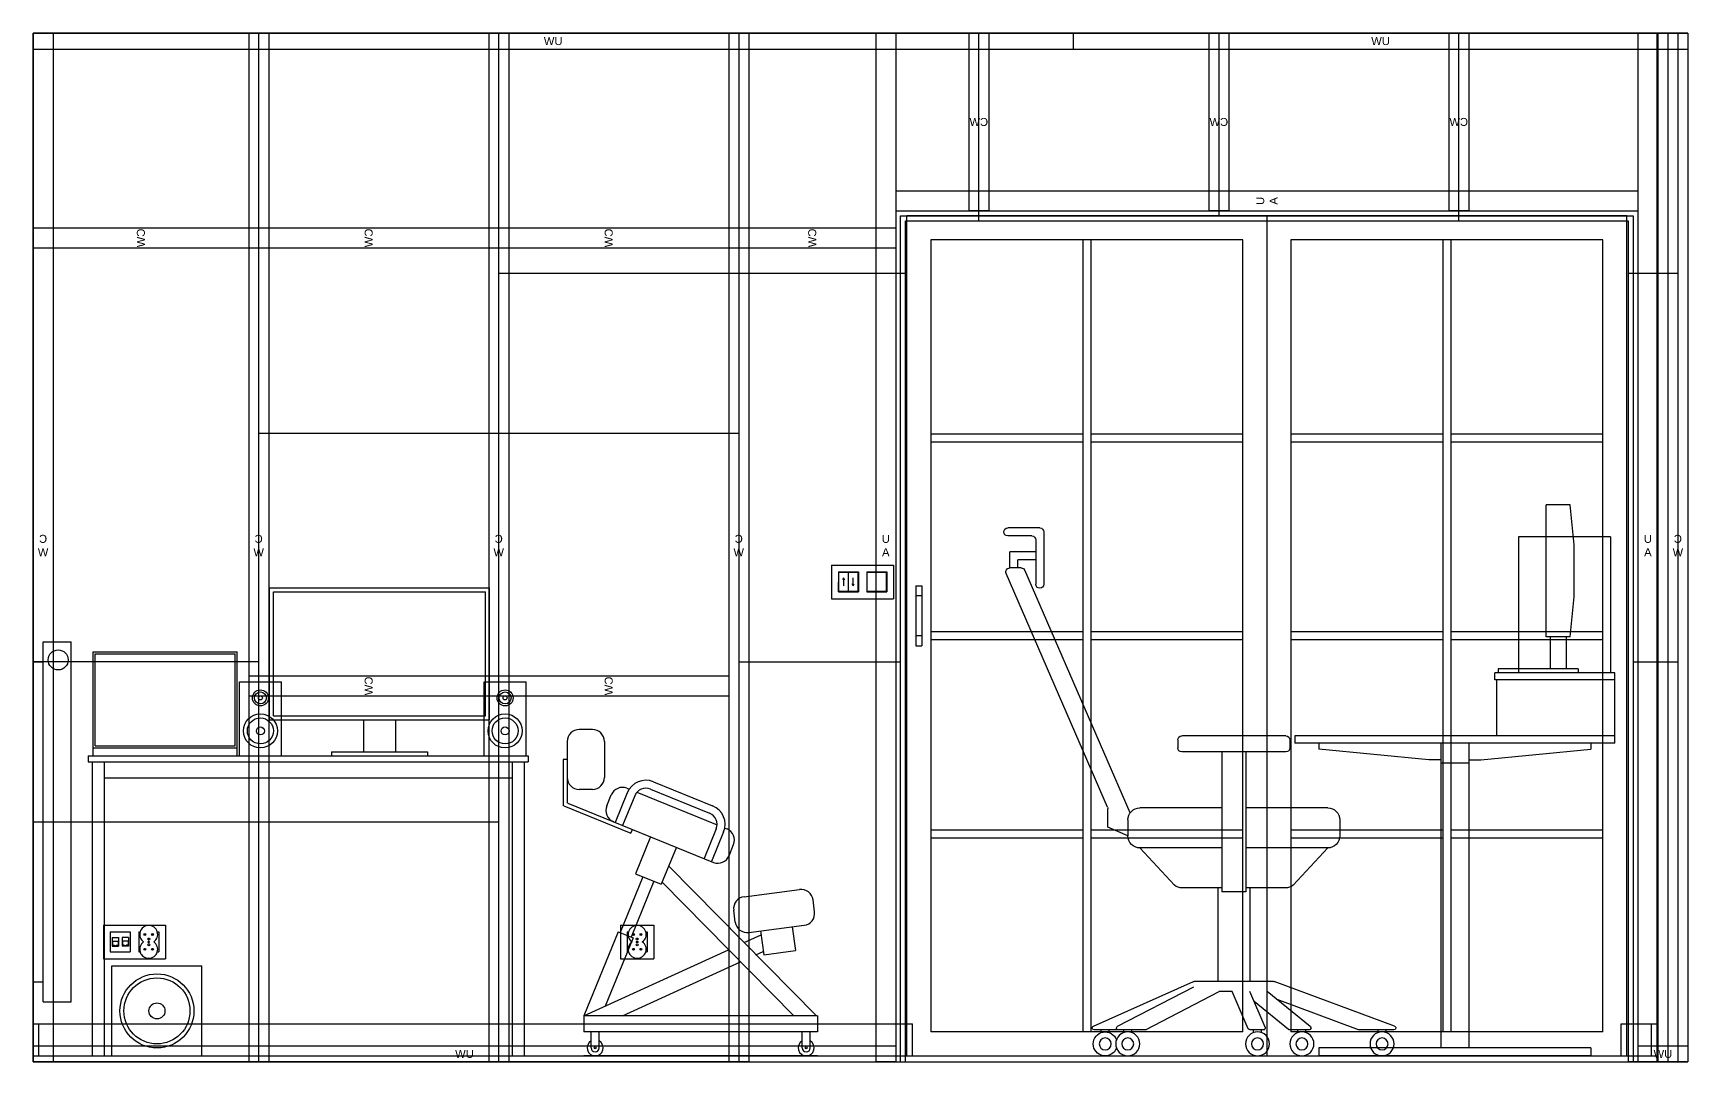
# Model space of a CAD drawing. Header units: millimetres. Extents: x 863 to 5283, y 810 to 2397.
# Drawn here: x 4258.9 to 4672.5, y 2139.4 to 2396.6 of the extents above; entities that cross this region are included whole.
import ezdxf

# ---------------------------------------------------------------- set-up
doc = ezdxf.new("R2010")
doc.units = ezdxf.units.MM
for name, color, linetype in [('Drzwi', 34, 'Continuous'), ('Elektryka - obudowy', 253, 'Continuous'), ('GK - OSB', 40, 'Continuous'), ('GK - płyta', 104, 'Continuous'), ('GK - rama', 170, 'Continuous'), ('Grzejniki', 12, 'Continuous'), ('Listwy', 9, 'Continuous'), ('Meble', 42, 'Continuous'), ('Panele', 44, 'Continuous'), ('Urządzenia', 183, 'Continuous'), ('Ściany', 7, 'Continuous')]:
    doc.layers.add(name, color=color, linetype=linetype)

# ---------------------------------------------------------------- blocks, each defined once
blk = doc.blocks.new('Z$W@#5282')
for p, q in [((0, 75), (0, 73.5)), ((0, 75), (110, 75)), ((110, 75), (110, 73.5)), ((0, 73.5), (110, 73.5)), ((1, 73.5), (1, 0)), ((4, 73.5), (4, 0)), ((106, 73.5), (106, 0)), ((109, 73.5), (109, 0)), ((4, 69.5), (106, 69.5)), ((1, 0), (4, 0)), ((106, 0), (109, 0))]:
    blk.add_line(p, q)
blk = doc.blocks.new('Z$W@#16878')
for p, q in [((1, 78.61), (1, 63.2)), ((7.3, 81.61), (4, 81.61)), ((10.3, 78.61), (10.3, 69.61)), ((1, 74.11), (0, 74.11)), ((0, 74.11), (0, 62.53)), ((7.3, 66.61), (4, 66.61)), ((15.94, 66.9), (16.5, 66.68)), ((21.79, 66.68), (36.61, 60.65)), ((22.54, 68.54), (37.36, 62.5)), ((0.16, 62.53), (16.93, 55.71)), ((1.16, 63.2), (37.56, 48.39)), ((10.9, 62.48), (12.03, 65.26)), ((16.03, 65.79), (13.01, 58.38)), ((17.88, 65.04), (14.86, 57.63)), ((18.42, 65.9), (38.47, 57.73)), ((16.93, 55.71), (17.31, 56.63)), ((21.81, 54.8), (18.04, 45.54)), ((38.26, 56.74), (35.24, 49.33)), ((40.11, 55.99), (37.09, 48.58)), ((40.39, 56.95), (40.95, 56.73)), ((28.29, 52.16), (24.52, 42.9)), ((41.46, 50.04), (42.6, 52.82)), ((18.04, 45.54), (24.52, 42.9)), ((63.29, 10), (26.37, 47.44)), ((19.89, 44.78), (14.21, 30.83)), ((22.67, 43.65), (16.99, 29.7)), ((57.67, 10), (24.73, 43.41)), ((45.22, 39.8), (59.11, 41.59)), ((62.85, 36.02), (62.46, 39)), ((43.01, 33.46), (42.63, 36.44)), ((13.75, 31.02), (5.19, 10)), ((17.46, 29.51), (10.5, 12.43)), ((13.75, 31.02), (17.46, 29.51)), ((45.21, 28.33), (49.47, 30.28)), ((46.37, 30.87), (60.26, 32.66)), ((49.35, 31.25), (50.12, 25.3)), ((57.28, 32.28), (58.05, 26.33)), ((5.19, 10), (41.34, 26.56)), ((48.2, 25.3), (50.01, 26.13)), ((50.12, 25.3), (58.05, 26.33)), ((14.8, 10), (44.33, 23.53)), ((5.19, 10), (5.19, 6)), ((63.54, 10), (5.19, 10)), ((63.54, 10), (63.54, 6)), ((63.54, 6), (5.19, 6)), ((6.99, 2), (6.99, 6)), ((8.99, 2), (8.99, 6)), ((59.75, 2), (59.75, 6)), ((61.75, 2), (61.75, 6)), ((63.54, 0), (5.19, 0))]:
    blk.add_line(p, q)
for centre in [(7.99, 2), (60.75, 2)]:
    blk.add_circle(centre, 0.25)
for centre, radius, start, end in [((4, 78.61), 3, 90, 180), ((7.3, 78.61), 3, 0, 90), ((4, 69.61), 3, 180, 270), ((7.3, 69.61), 3, 270, 0), ((14.81, 64.13), 3, 67.8502, 157.8502), ((20.66, 63.91), 5, 67.8502, 157.8502), ((20.66, 63.91), 3, 67.8502, 157.8502), ((13.68, 61.35), 3, 157.8502, 247.8502), ((35.48, 57.87), 5, 337.8502, 67.8502), ((35.48, 57.87), 3, 337.8502, 67.8502), ((39.82, 53.95), 3, 337.8502, 67.8502), ((38.69, 51.17), 3, 247.8502, 337.8502), ((59.49, 38.61), 3, 7.361, 97.361), ((45.6, 36.82), 3, 97.361, 187.361), ((45.99, 33.85), 3, 187.361, 277.361), ((59.87, 35.64), 3, 277.361, 7.361), ((7.99, 2), 2, 120, 60), ((7.99, 2), 1, 180, 0), ((60.75, 2), 2, 120, 60), ((60.75, 2), 1, 180, 0)]:
    blk.add_arc(centre, radius, start, end)
blk = doc.blocks.new('Z$W@#32659')
for p, q in [((0, 0), (0, 26)), ((0, 26), (36, 26)), ((0.5, 2.5), (0.5, 25.5)), ((0.5, 25.5), (35.5, 25.5)), ((35.5, 2.5), (35.5, 25.5)), ((36, 0), (36, 26)), ((0, 2), (36, 2)), ((0, 0), (36, 0)), ((0.5, 2.5), (35.5, 2.5))]:
    blk.add_line(p, q)
blk = doc.blocks.new('Z$W@#2298')
for p, q in [((0, 9), (0, 42)), ((0, 42), (55, 42)), ((55, 9), (55, 42)), ((1, 10), (1, 41)), ((1, 41), (54, 41)), ((54, 10), (54, 41)), ((0, 9), (55, 9)), ((1, 10), (54, 10)), ((23.5, 9), (23.5, 1)), ((31.5, 9), (31.5, 1)), ((15.5, 1), (15.5, 0)), ((15.5, 1), (39.5, 1)), ((15.5, 0), (39.5, 0)), ((39.5, 1), (39.5, 0))]:
    blk.add_line(p, q)
blk = doc.blocks.new('Z$W@#11501')
for p, q in [((0, 0), (0, 18.5)), ((0, 18.5), (10.5, 18.5)), ((10.5, 0), (10.5, 18.5)), ((0, 0), (10.5, 0))]:
    blk.add_line(p, q)
for centre, radius in [((5.25, 14.5), 2), ((5.25, 14.5), 1.5), ((5.25, 14.5), 0.5), ((5.25, 6.25), 4.25), ((5.25, 6.25), 3.25), ((5.25, 6.25), 1)]:
    blk.add_circle(centre, radius)
blk = doc.blocks.new('Z$W@#13176')
for p, q in [((0, 0), (0, 18.5)), ((0, 18.5), (10.5, 18.5)), ((10.5, 0), (10.5, 18.5)), ((0, 0), (10.5, 0))]:
    blk.add_line(p, q)
for centre, radius in [((5.25, 14.5), 2), ((5.25, 14.5), 1.5), ((5.25, 14.5), 0.5), ((5.25, 6.25), 4.25), ((5.25, 6.25), 3.25), ((5.25, 6.25), 1)]:
    blk.add_circle(centre, radius)
blk = doc.blocks.new('Z$W@#3376')
for p, q in [((0, 0), (0, 22.5)), ((0, 22.5), (22.5, 22.5)), ((22.5, 0), (22.5, 22.5)), ((0, 0), (22.5, 0))]:
    blk.add_line(p, q)
for radius in [9.25, 8.25, 2]:
    blk.add_circle((11.25, 11.25), radius)
blk = doc.blocks.new('Z$W@#8605')
for p, q in [((88.01, 131), (88.01, 117.92)), ((89.01, 132), (97.01, 132)), ((90.01, 129), (90.01, 117.92)), ((91.01, 130), (97.01, 130)), ((98.01, 131), (98.01, 131)), ((90.01, 126), (96.51, 126)), ((96.51, 122), (96.51, 126)), ((66.46, 60.73), (92.75, 121.4)), ((72.09, 62.19), (97.41, 120.6)), ((90.01, 124), (94.51, 124)), ((93.67, 122), (96.49, 122)), ((94.51, 122), (94.51, 124)), ((89.01, 116.92), (89.01, 116.92)), ((26.51, 79), (26.51, 77)), ((27.51, 80), (53.51, 80)), ((54.51, 79), (54.51, 77)), ((27.51, 76), (53.51, 76)), ((37.51, 76), (37.51, 41)), ((43.51, 76), (43.51, 41)), ((14.01, 59), (14.01, 55)), ((17.01, 62), (37.51, 62)), ((43.51, 62), (64.01, 62)), ((67.01, 59), (67.01, 55)), ((72.01, 57.17), (72.01, 61.79)), ((67.01, 55), (72.01, 57.17)), ((17.01, 52), (37.51, 52)), ((17.01, 52), (25.69, 42.66)), ((43.51, 52), (64.01, 52)), ((64.01, 52), (55.33, 42.66)), ((27.56, 42), (37.51, 42)), ((36.51, 42), (36.51, 18.63)), ((43.51, 42), (53.46, 42)), ((44.51, 42), (44.51, 18.63)), ((37.51, 41), (43.51, 41)), ((0.33, 7.47), (30.43, 18.6)), ((30.6, 18.63), (50.4, 18.63)), ((69.56, 7.44), (50.51, 17.28)), ((75.61, 7.46), (50.61, 18.59)), ((9.32, 6.53), (29.7, 14.07)), ((21.4, 7.39), (32.19, 16.07)), ((26.82, 6.61), (35.46, 13.57)), ((32.71, 7.2), (36.55, 16.07)), ((36.89, 6.8), (40.91, 16.07)), ((40.91, 16.07), (44.14, 16.07)), ((62.56, 6.56), (44.14, 16.07)), ((0.5, 6.5), (9.15, 6.5)), ((2.47, 6.5), (4.47, 6.5)), ((2.47, 5.83), (2.47, 6.5)), ((4.47, 5.83), (4.47, 6.5)), ((21.72, 6.5), (26.5, 6.5)), ((22.49, 6.5), (24.49, 6.5)), ((22.49, 5.83), (22.49, 6.5)), ((24.49, 5.83), (24.49, 6.5)), ((33.17, 6.5), (36.44, 6.5)), ((33.59, 6.5), (35.59, 6.5)), ((33.59, 5.83), (33.59, 6.5)), ((35.59, 5.83), (35.59, 6.5)), ((62.79, 6.5), (75.41, 6.5)), ((62.79, 6.5), (69.33, 6.5)), ((66.03, 6.5), (68.03, 6.5)), ((66.03, 5.83), (66.03, 6.5)), ((68.03, 5.83), (68.03, 6.5)), ((71.66, 6.5), (73.66, 6.5)), ((71.66, 5.83), (71.66, 6.5)), ((73.66, 5.83), (73.66, 6.5))]:
    blk.add_line(p, q)
for centre, radius in [((3.47, 3), 3), ((3.47, 3), 1.5), ((23.49, 3), 3), ((23.49, 3), 1.5), ((34.59, 3), 3), ((34.59, 3), 1.5), ((67.03, 3), 3), ((67.03, 3), 1.5), ((72.66, 3), 1.5)]:
    blk.add_circle(centre, radius)
for centre, radius, start, end in [((89.01, 131), 1, 90, 180), ((91.01, 129), 1, 90, 180), ((97.01, 131), 1, 0, 90), ((97.01, 131), 1, 270, 0), ((93.67, 121), 1, 90, 156.5713), ((96.49, 121), 1, 336.5713, 90), ((89.01, 117.92), 1, 180, 270), ((89.01, 117.92), 1, 270, 0), ((27.51, 79), 1, 90, 180), ((53.51, 79), 1, 0, 90), ((27.51, 77), 1, 180, 270), ((53.51, 77), 1, 270, 0), ((73.01, 61.79), 1, 156.5713, 180), ((17.01, 59), 3, 90, 180), ((64.01, 59), 3, 0, 90), ((17.01, 55), 3, 180, 270), ((64.01, 55), 3, 270, 0), ((27.56, 45), 3, 231.3402, 270), ((53.46, 45), 3, 270, 308.6598), ((30.6, 18.13), 0.5, 90, 110.2939), ((50.4, 18.13), 0.5, 66.0029, 90), ((0.5, 7), 0.5, 110.2939, 270), ((9.15, 7), 0.5, 270, 290.2939), ((21.72, 7), 0.5, 128.8187, 270), ((26.5, 7), 0.5, 270, 308.8187), ((33.17, 7), 0.5, 156.6033, 270), ((36.44, 7), 0.5, 270, 336.6033), ((62.79, 7), 0.5, 242.6831, 270), ((69.33, 7), 0.5, 270, 62.6831), ((72.66, 3), 3, 200.217, 159.783), ((75.41, 7), 0.5, 270, 66.0029)]:
    blk.add_arc(centre, radius, start, end)
blk = doc.blocks.new('Z$W@#8374')
for p, q in [((0, 80), (0, 95.8)), ((0, 95.8), (30, 95.8)), ((30, 94), (30, 95.8)), ((0, 94), (30, 94)), ((29.5, 80), (29.5, 94)), ((0, 78.2), (0, 80)), ((0, 80), (80, 80)), ((80, 80), (80, 78.2)), ((0, 78.2), (80, 78.2)), ((6, 78.2), (6, 76.7)), ((33.5, 74), (6, 76.7)), ((36.5, 78.2), (36.5, 2)), ((43.5, 78.2), (43.5, 2)), ((46.5, 74), (74, 76.7)), ((74, 78.2), (74, 76.7)), ((36.5, 74), (33.5, 74)), ((36.5, 73.2), (43.5, 73.2)), ((43.5, 74), (46.5, 74)), ((6, 2), (6, 0)), ((6, 2), (74, 2)), ((6, 0), (74, 0)), ((74, 2), (74, 0))]:
    blk.add_line(p, q)
blk = doc.blocks.new('Z$W@#32041')
for p, q in [((1, 32), (2, 42)), ((2, 42), (8, 42)), ((8, 9), (8, 42)), ((1, 19), (1, 32)), ((2, 9), (1, 19)), ((2, 9), (8, 9)), ((3, 9), (3, 1)), ((7, 9), (7, 1)), ((0, 1), (20, 1)), ((0, 1), (0, 0)), ((0, 0), (20, 0)), ((20, 1), (20, 0))]:
    blk.add_line(p, q)
blk = doc.blocks.new('Z$W@#10924')
for p, q in [((0, 34), (23, 34)), ((0, 34), (0, 0)), ((23, 34), (23, 0)), ((0, 0), (23, 0))]:
    blk.add_line(p, q)
blk = doc.blocks.new('Z$W@#7234')
for p, q in [((0, 260), (4, 260)), ((0, 260), (0, 0)), ((4, 260), (4, 0)), ((0, 0), (4, 0))]:
    blk.add_line(p, q)
at = {"insert": (2, 130), "char_height": 2, "width": 260, "attachment_point": 5, "rotation": 90}
blk.add_mtext('{\\fArial|b0|i0|c238|p0;UW}', dxfattribs=at)
blk = doc.blocks.new('Z$W@#17258')
for p, q in [((260.92, 248.49), (265.92, 248.49)), ((260.92, 248.49), (260.92, -8.71)), ((265.92, 248.49), (265.92, -8.71)), ((260.92, -8.71), (265.92, -8.71))]:
    blk.add_line(p, q)
at = {"insert": (263.42, 120.39), "char_height": 2, "width": 5, "attachment_point": 5}
blk.add_mtext('{\\fArial|b0|i0|c238|p0;C\\PW}', dxfattribs=at)
blk = doc.blocks.new('Z$W@#24116')
for p, q in [((466.71, 242.75), (471.71, 242.75)), ((466.71, 242.75), (466.71, -14.45)), ((471.71, 242.75), (471.71, -14.45)), ((466.71, -14.45), (471.71, -14.45))]:
    blk.add_line(p, q)
at = {"insert": (469.21, 114.65), "char_height": 2, "width": 5, "attachment_point": 5}
blk.add_mtext('{\\fArial|b0|i0|c238|p0;U\\PA}', dxfattribs=at)
blk = doc.blocks.new('Z$W@#806')
for p, q in [((0, 60), (5, 60)), ((0, 60), (0, 0)), ((5, 60), (5, 0)), ((0, 0), (5, 0))]:
    blk.add_line(p, q)
at = {"insert": (2.5, 30), "char_height": 2, "width": 5, "attachment_point": 5}
blk.add_mtext('{\\fArial|b0|i0|c238|p0;CW}', dxfattribs=at)
blk = doc.blocks.new('Z$W@#3077')
for p, q in [((0, 53.9), (5, 53.9)), ((0, 53.9), (0, 0)), ((5, 53.9), (5, 0)), ((0, 0), (5, 0))]:
    blk.add_line(p, q)
at = {"insert": (2.5, 26.95), "char_height": 2, "width": 5, "attachment_point": 5}
blk.add_mtext('{\\fArial|b0|i0|c238|p0;CW}', dxfattribs=at)
blk = doc.blocks.new('Z$W@#18236')
for p, q in [((243.26, 180.45), (247.26, 180.45)), ((243.26, 180.45), (243.26, -35.2)), ((247.26, 180.45), (247.26, -35.2)), ((243.26, -35.2), (247.26, -35.2))]:
    blk.add_line(p, q)
at = {"insert": (245.26, 72.62), "char_height": 2, "width": 215.65, "attachment_point": 5, "rotation": 90}
blk.add_mtext('{\\fArial|b0|i0|c238|p0;UW}', dxfattribs=at)
blk = doc.blocks.new('Z$W@#23562')
for p, q in [((0, 41.75), (5, 41.75)), ((0, 41.75), (0, 0)), ((5, 41.75), (5, 0)), ((0, 0), (5, 0))]:
    blk.add_line(p, q)
at = {"insert": (2.5, 20.875), "char_height": 2, "width": 5, "attachment_point": 5}
blk.add_mtext('{\\fArial|b0|i0|c238|p0;CW}', dxfattribs=at)
blk = doc.blocks.new('Z$W@#16964')
for p, q in [((0, 185.5), (5, 185.5)), ((0, 185.5), (0, 0)), ((5, 185.5), (5, 0)), ((0, 0), (5, 0))]:
    blk.add_line(p, q)
at = {"insert": (2.5, 92.75), "char_height": 2, "width": 5, "attachment_point": 5}
blk.add_mtext('{\\fArial|b0|i0|c238|p0;U\\PA}', dxfattribs=at)
blk = doc.blocks.new('Z$W@#15022')
for p, q in [((0, 12.75), (4, 12.75)), ((0, 12.75), (0, 0.25)), ((4, 12.75), (4, 0.25)), ((0, 0.25), (4, 0.25))]:
    blk.add_line(p, q)
at = {"insert": (2, 6.5), "char_height": 2, "width": 12.5, "attachment_point": 5, "rotation": 90}
blk.add_mtext('{\\fArial|b0|i0|c238|p0;UW}', dxfattribs=at)
blk = doc.blocks.new('Z$W@#9755')
for p, q in [((208.04, 199.61), (212.04, 199.61)), ((208.04, 199.61), (208.04, 45.96)), ((212.04, 199.61), (212.04, 45.96)), ((208.04, 45.96), (212.04, 45.96))]:
    blk.add_line(p, q)
at = {"insert": (210.04, 122.78), "char_height": 2, "width": 153.65, "attachment_point": 5, "rotation": 90}
blk.add_mtext('{\\fArial|b0|i0|c238|p0;UW}', dxfattribs=at)
blk = doc.blocks.new('Z$W@#24229')
for p, q in [((0, 44.45), (5, 44.45)), ((0, 44.45), (0, 0)), ((5, 44.45), (5, 0)), ((0, 0), (5, 0))]:
    blk.add_line(p, q)
at = {"insert": (2.5, 22.225), "char_height": 2, "width": 5, "attachment_point": 5}
blk.add_mtext('{\\fArial|b0|i0|c238|p0;CW}', dxfattribs=at)
blk = doc.blocks.new('Z$W@#16366')
for p, q in [((0, 15), (0, 0)), ((1.5, 15), (0, 15)), ((0, 12.5), (1.5, 12.5)), ((1.5, 15), (1.5, 0)), ((0, 2.5), (1.5, 2.5)), ((1.5, 0), (0, 0))]:
    blk.add_line(p, q)
blk = doc.blocks.new('Z$W@#24918')
h = blk.add_hatch(color=256)
h.paths.add_polyline_path([(1.54, 5.95, -1), (1.06, 5.95, -1)])
h.paths.add_polyline_path([(3.44, 5.95, -1), (2.96, 5.95, -1)])
h = blk.add_hatch(color=256)
h.paths.add_polyline_path([(1.54, 2.25, 1), (1.06, 2.25, 1)])
h.paths.add_polyline_path([(3.44, 2.25, 1), (2.96, 2.25, 1)])
for centre in [(1.3, 5.95), (2.25, 4.83), (3.2, 5.95), (1.3, 2.25), (2.25, 3.37), (3.2, 2.25)]:
    blk.add_circle(centre, 0.24)
for centre, start, end in [((2.25, 5.95), 304.6921, 235.3079), ((2.25, 2.25), 124.6921, 55.3079)]:
    blk.add_arc(centre, 2.25, start, end)
blk = doc.blocks.new('Z$W@#29824')
for p, q in [((0, 8.4), (8.4, 8.4)), ((0, 8.4), (0, 0)), ((8.4, 8.4), (8.4, 0)), ((1.7, 6.7), (1.7, 1.7)), ((1.7, 6.7), (2.05, 6.7)), ((4, 4.18), (4.4, 4.22)), ((4.18, 4.4), (4.22, 4)), ((6.35, 6.7), (6.7, 6.7)), ((6.7, 6.7), (6.7, 1.7)), ((0, 0), (8.4, 0)), ((1.7, 1.7), (2.05, 1.7)), ((6.35, 1.7), (6.7, 1.7))]:
    blk.add_line(p, q)
blk.add_circle((4.2, 4.2), 0.2)
blk.add_blockref('Z$W@#24918', (1.95, 0.1))
blk = doc.blocks.new('Z$W@#28526')
for p, q in [((15.5, 8.4), (0, 8.4)), ((0, 8.4), (0, 0)), ((15.5, 8.4), (15.5, 0)), ((1.7, 6.7), (1.7, 1.7)), ((2.05, 6.7), (1.7, 6.7)), ((4.4, 4.18), (4, 4.22)), ((4.22, 4.4), (4.18, 4)), ((6.7, 6.7), (6.35, 6.7)), ((6.7, 6.7), (6.7, 1.7)), ((8.8, 6.7), (8.8, 1.7)), ((13.8, 6.7), (8.8, 6.7)), ((9.26, 5.3), (9.26, 3.1)), ((9.26, 5.3), (10.86, 5.3)), ((9.36, 4.38), (9.36, 3.4)), ((9.36, 4.38), (10.76, 4.38)), ((10.76, 4.38), (10.76, 3.4)), ((10.86, 5.3), (10.86, 3.1)), ((13.34, 5.3), (11.74, 5.3)), ((11.74, 5.3), (11.74, 3.1)), ((11.84, 4.38), (11.84, 3.4)), ((13.24, 4.38), (11.84, 4.38)), ((13.24, 4.38), (13.24, 3.4)), ((13.34, 5.3), (13.34, 3.1)), ((13.8, 6.7), (13.8, 1.7)), ((15.5, 0), (0, 0)), ((2.05, 1.7), (1.7, 1.7)), ((6.7, 1.7), (6.35, 1.7)), ((13.8, 1.7), (8.8, 1.7)), ((9.26, 3.1), (10.86, 3.1)), ((9.36, 3.4), (9.82, 3.4)), ((9.82, 3.4), (9.82, 3.2)), ((9.82, 3.2), (10.3, 3.2)), ((10.3, 3.4), (10.3, 3.2)), ((10.3, 3.4), (10.76, 3.4)), ((13.34, 3.1), (11.74, 3.1)), ((12.3, 3.4), (11.84, 3.4)), ((12.3, 3.4), (12.3, 3.2)), ((12.78, 3.2), (12.3, 3.2)), ((13.24, 3.4), (12.78, 3.4)), ((12.78, 3.4), (12.78, 3.2))]:
    blk.add_line(p, q)
blk.add_circle((4.2, 4.2), 0.2)
at = {"xscale": -1}
blk.add_blockref('Z$W@#24918', (6.45, 0.1), dxfattribs=at)
blk = doc.blocks.new('Z$W@#28971')
for p, q in [((0, 8.4), (15.5, 8.4)), ((0, 8.4), (0, 0)), ((15.5, 8.4), (15.5, 0)), ((1.7, 6.7), (1.7, 1.7)), ((1.7, 6.7), (6.7, 6.7)), ((1.75, 1.75), (1.8, 6.65)), ((1.8, 6.65), (6.6, 6.65)), ((2.99, 5.19), (2.76, 4.72)), ((2.99, 5.19), (2.99, 3.21)), ((2.99, 5.19), (3.22, 4.72)), ((4.2, 1.75), (4.2, 6.65)), ((5.41, 3.21), (5.41, 5.19)), ((6.65, 1.75), (6.6, 6.65)), ((6.7, 6.7), (6.7, 1.7)), ((8.8, 6.7), (8.8, 1.7)), ((8.8, 6.7), (13.8, 6.7)), ((8.85, 1.75), (8.9, 6.65)), ((8.9, 6.65), (13.7, 6.65)), ((13.75, 1.75), (13.7, 6.65)), ((13.8, 6.7), (13.8, 1.7)), ((0, 0), (15.5, 0)), ((1.7, 1.7), (6.7, 1.7)), ((1.75, 1.85), (6.65, 1.85)), ((1.75, 1.75), (6.65, 1.75)), ((5.41, 3.21), (5.18, 3.68)), ((5.41, 3.21), (5.64, 3.68)), ((8.8, 1.7), (13.8, 1.7)), ((8.85, 1.85), (13.75, 1.85)), ((8.85, 1.75), (13.75, 1.75))]:
    blk.add_line(p, q)
blk = doc.blocks.new('Z$W@#22701')
for p, q in [((2.5, 90), (9.5, 90)), ((2.5, 0), (2.5, 90)), ((9.5, 0), (9.5, 90)), ((0, 85), (2.5, 85)), ((0, 5), (0, 85)), ((0, 5), (2.5, 5)), ((2.5, 0), (9.5, 0))]:
    blk.add_line(p, q)
blk.add_circle((6.27, 85.5), 2.5)

msp = doc.modelspace()

# ---------------------------------------------------------------- linework, layer by layer
at = {"layer": 'Drzwi'}
for p, q in [((4477.264, 2140.904), (4477.264, 2350.904)), ((4657.264, 2350.904), (4477.264, 2350.904)), ((4567.264, 2350.904), (4567.264, 2140.904)), ((4657.264, 2140.904), (4657.264, 2350.904)), ((4561.264, 2344.904), (4483.264, 2344.904)), ((4483.264, 2344.904), (4483.264, 2146.904)), ((4521.264, 2344.904), (4521.264, 2146.904)), ((4523.264, 2344.904), (4523.264, 2146.904)), ((4561.264, 2146.904), (4561.264, 2344.904)), ((4651.264, 2344.904), (4573.264, 2344.904)), ((4573.264, 2344.904), (4573.264, 2146.904)), ((4611.264, 2344.904), (4611.264, 2146.904)), ((4613.264, 2344.904), (4613.264, 2146.904)), ((4651.264, 2146.904), (4651.264, 2344.904)), ((4483.264, 2296.404), (4521.264, 2296.404)), ((4523.264, 2296.404), (4561.264, 2296.404)), ((4573.264, 2296.404), (4611.264, 2296.404)), ((4613.264, 2296.404), (4651.264, 2296.404)), ((4483.264, 2294.404), (4521.264, 2294.404)), ((4523.264, 2294.404), (4561.264, 2294.404)), ((4573.264, 2294.404), (4611.264, 2294.404)), ((4613.264, 2294.404), (4651.264, 2294.404)), ((4521.264, 2246.904), (4483.264, 2246.904)), ((4561.264, 2246.904), (4523.264, 2246.904)), ((4611.264, 2246.904), (4573.264, 2246.904)), ((4651.264, 2246.904), (4613.264, 2246.904)), ((4521.264, 2244.904), (4483.264, 2244.904)), ((4561.264, 2244.904), (4523.264, 2244.904)), ((4611.264, 2244.904), (4573.264, 2244.904)), ((4651.264, 2244.904), (4613.264, 2244.904)), ((4483.264, 2197.404), (4521.264, 2197.404)), ((4523.264, 2197.404), (4561.264, 2197.404)), ((4573.264, 2197.404), (4611.264, 2197.404)), ((4613.264, 2197.404), (4651.264, 2197.404)), ((4483.264, 2195.404), (4521.264, 2195.404)), ((4523.264, 2195.404), (4561.264, 2195.404)), ((4573.264, 2195.404), (4611.264, 2195.404)), ((4613.264, 2195.404), (4651.264, 2195.404)), ((4561.264, 2146.904), (4483.264, 2146.904)), ((4651.264, 2146.904), (4573.264, 2146.904))]:
    msp.add_line(p, q, dxfattribs=at)
at = {"layer": 'GK - OSB'}
for p, q in [((4258.864, 2139.404), (4258.864, 2396.604)), ((4258.864, 2396.604), (4315.264, 2396.604)), ((4315.264, 2139.404), (4315.264, 2396.604)), ((4315.264, 2396.604), (4435.264, 2396.604)), ((4555.264, 2396.604), (4435.264, 2396.604)), ((4435.264, 2396.604), (4435.264, 2139.404)), ((4670.014, 2396.604), (4555.264, 2396.604)), ((4555.264, 2396.604), (4555.264, 2350.954)), ((4670.014, 2396.604), (4670.014, 2139.404)), ((4475.714, 2139.404), (4475.714, 2350.954)), ((4475.714, 2350.954), (4555.264, 2350.954)), ((4555.264, 2350.954), (4658.814, 2350.954)), ((4658.814, 2350.954), (4658.814, 2139.404)), ((4315.264, 2296.604), (4435.264, 2296.604)), ((4315.264, 2239.404), (4258.864, 2239.404)), ((4435.264, 2239.404), (4475.714, 2239.404)), ((4658.814, 2239.404), (4670.014, 2239.404)), ((4315.264, 2139.404), (4258.864, 2139.404)), ((4435.264, 2139.404), (4315.264, 2139.404)), ((4435.264, 2139.404), (4474.514, 2139.404)), ((4474.514, 2139.404), (4475.714, 2139.404)), ((4660.014, 2139.404), (4670.014, 2139.404))]:
    msp.add_line(p, q, dxfattribs=at)
at = {"layer": 'GK - płyta'}
for p, q in [((4375.264, 2396.604), (4258.864, 2396.604)), ((4258.864, 2396.604), (4258.864, 2139.404)), ((4375.264, 2139.404), (4375.264, 2396.604)), ((4375.264, 2396.604), (4495.264, 2396.604)), ((4495.264, 2349.704), (4495.264, 2396.604)), ((4495.264, 2396.604), (4615.264, 2396.604)), ((4615.238, 2396.613), (4672.514, 2396.604)), ((4615.264, 2349.704), (4615.264, 2396.604)), ((4670.014, 2396.604), (4670.014, 2139.404)), ((4476.964, 2139.404), (4476.964, 2349.704)), ((4476.964, 2349.704), (4657.564, 2349.704)), ((4657.564, 2349.704), (4657.564, 2139.404)), ((4375.264, 2336.604), (4476.964, 2336.604)), ((4657.564, 2336.606), (4670.005, 2336.604)), ((4258.864, 2199.404), (4375.264, 2199.404)), ((4258.864, 2139.404), (4375.264, 2139.404)), ((4375.264, 2139.404), (4476.964, 2139.404)), ((4670.014, 2139.404), (4657.564, 2139.404))]:
    msp.add_line(p, q, dxfattribs=at)
at = {"layer": 'Listwy'}
for p, q in [((4258.864, 2148.904), (4478.664, 2148.904)), ((4260.264, 2140.904), (4260.264, 2148.904)), ((4478.664, 2140.904), (4478.664, 2148.904)), ((4655.864, 2148.904), (4664.764, 2148.904)), ((4655.864, 2140.904), (4655.864, 2148.904)), ((4663.364, 2148.904), (4663.364, 2140.904))]:
    msp.add_line(p, q, dxfattribs=at)
at = {"layer": 'Panele'}
msp.add_line((4258.864, 2140.904), (4664.764, 2140.904), dxfattribs=at)
at = {"layer": 'Ściany'}
for p, q in [((4664.764, 2396.604), (4258.864, 2396.604)), ((4258.864, 2139.404), (4258.864, 2396.604)), ((4664.764, 2396.604), (4664.764, 2139.404)), ((4477.264, 2140.904), (4477.264, 2350.904)), ((4657.264, 2350.904), (4477.264, 2350.904)), ((4657.264, 2140.904), (4657.264, 2350.904)), ((4258.864, 2139.404), (4664.764, 2139.404))]:
    msp.add_line(p, q, dxfattribs=at)

# ---------------------------------------------------------------- block references
at = {"layer": 'Drzwi', "xscale": -1}
msp.add_blockref('Z$W@#16366', (4481.014, 2243.404), dxfattribs=at)
at = {"layer": 'Elektryka - obudowy'}
for name, p in [('Z$W@#28971', (4458.464, 2255.204)), ('Z$W@#29824', (4405.664, 2165.204))]:
    msp.add_blockref(name, p, dxfattribs=at)
at = {"layer": 'Elektryka - obudowy', "xscale": -1}
msp.add_blockref('Z$W@#28526', (4291.964, 2165.204), dxfattribs=at)
at = {"layer": 'GK - rama', "xscale": -1, "rotation": 90.00000000000001}
for name, p in [('Z$W@#7234', (4518.864, 2396.604)), ('Z$W@#9755', (4718.469, 2604.648)), ('Z$W@#16964', (4660.014, 2357.154)), ('Z$W@#3077', (4312.764, 2347.904)), ('Z$W@#806', (4372.764, 2347.904)), ('Z$W@#806', (4432.764, 2347.904)), ('Z$W@#23562', (4474.514, 2347.904)), ('Z$W@#806', (4372.764, 2235.904)), ('Z$W@#806', (4432.764, 2235.904)), ('Z$W@#18236', (4439.31, 2386.666)), ('Z$W@#15022', (4672.764, 2143.404))]:
    msp.add_blockref(name, p, dxfattribs=at)
at = {"layer": 'GK - rama', "xscale": -1}
for name, p in [('Z$W@#17258', (4524.782, 2148.114)), ('Z$W@#17258', (4578.682, 2148.114)), ('Z$W@#17258', (4638.682, 2148.114)), ('Z$W@#17258', (4698.682, 2148.114)), ('Z$W@#24116', (4941.223, 2153.854)), ('Z$W@#24229', (4497.764, 2352.154)), ('Z$W@#24229', (4557.764, 2352.154)), ('Z$W@#24229', (4617.738, 2352.163)), ('Z$W@#24116', (5131.723, 2153.854)), ('Z$W@#17258', (4933.432, 2148.114))]:
    msp.add_blockref(name, p, dxfattribs=at)
at = {"layer": 'Grzejniki'}
msp.add_blockref('Z$W@#22701', (4258.864, 2154.404), dxfattribs=at)
at = {"layer": 'Meble', "xscale": -1}
for name, p in [('Z$W@#8605', (4599.52, 2140.904)), ('Z$W@#8374', (4654.264, 2140.904))]:
    msp.add_blockref(name, p, dxfattribs=at)
at = {"layer": 'Meble'}
for name, p in [('Z$W@#16878', (4391.367, 2140.904)), ('Z$W@#5282', (4272.61, 2140.904))]:
    msp.add_blockref(name, p, dxfattribs=at)
at = {"layer": 'Urządzenia', "xscale": -1}
for name, p in [('Z$W@#32041', (4645.044, 2236.704)), ('Z$W@#10924', (4653.161, 2236.704))]:
    msp.add_blockref(name, p, dxfattribs=at)
at = {"layer": 'Urządzenia'}
for name, p in [('Z$W@#2298', (4317.96, 2215.904)), ('Z$W@#32659', (4273.894, 2215.904)), ('Z$W@#11501', (4310.428, 2215.904)), ('Z$W@#13176', (4371.594, 2215.904)), ('Z$W@#3376', (4278.581, 2140.904))]:
    msp.add_blockref(name, p, dxfattribs=at)

doc.saveas('drawing.dxf')
